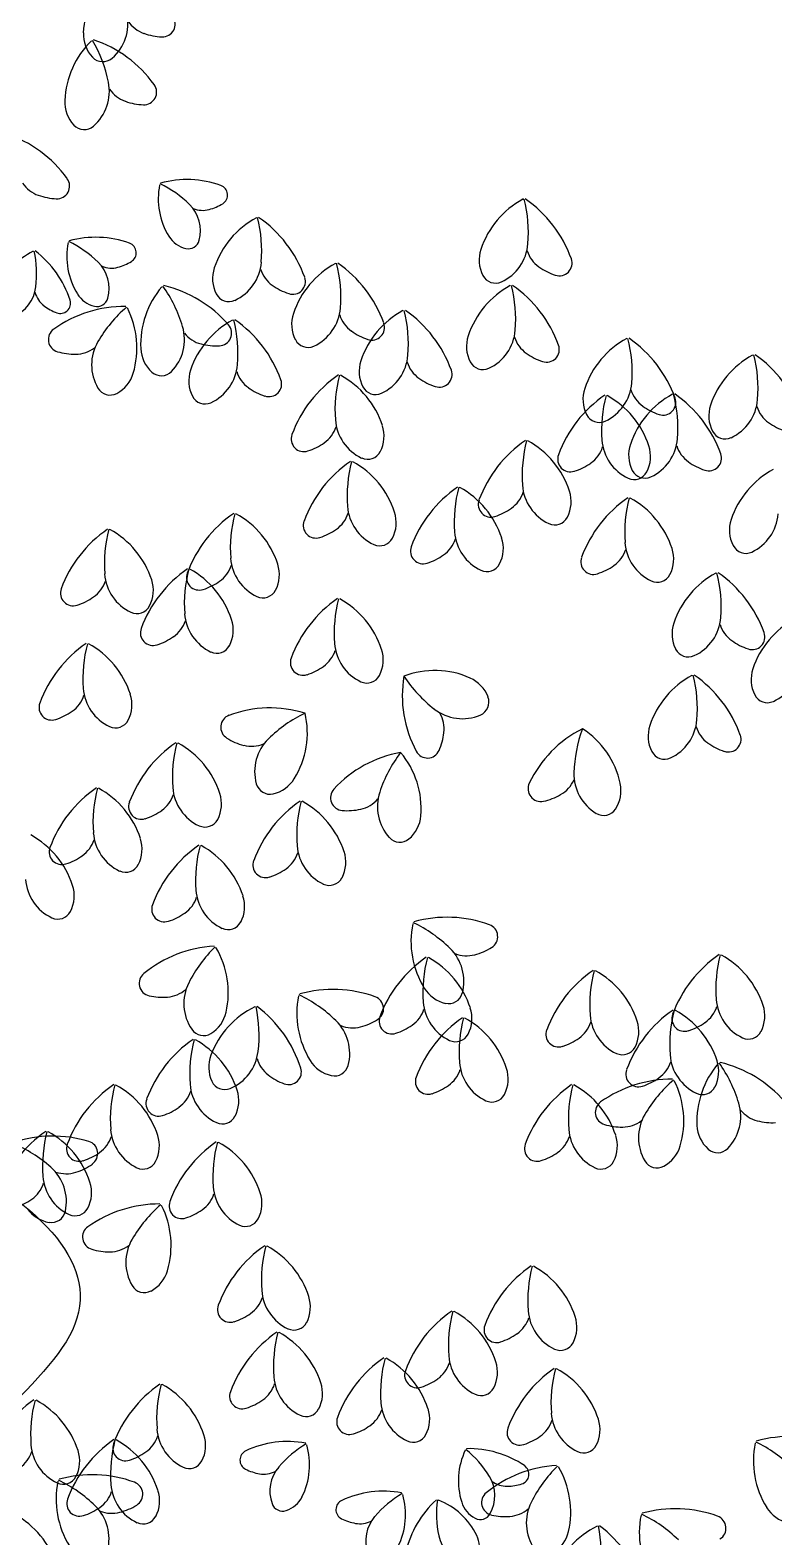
# Model space of a CAD drawing. Header units: millimetres. Extents: x 87938 to 265635, y 330093 to 434310.
# Drawn here: x 134817 to 135517, y 387982 to 389398 of the extents above; entities that cross this region are included whole.
import ezdxf

# ---------------------------------------------------------------- set-up
doc = ezdxf.new("R2010")
doc.units = ezdxf.units.MM

# ---------------------------------------------------------------- blocks, each defined once
blk = doc.blocks.new('A$C375B4AEE')
for centre, radius, start, end in [((6479.9, 7869.1), 83.7, 134.4245, 177.5723), ((6394.9, 7881.4), 43.4, 310.9819, 11.3604), ((6463.1, 7899.9), 29.6, 213.7834, 250.6231), ((6470.9, 7880.7), 11.9, 267.0755, 36.0051), ((6462.5, 7805.3), 83.7, 134.4245, 177.5723), ((6428.1, 7871.3), 31.8, 177.5723, 222.9878), ((6295.6, 7801.1), 126.8, 11.3604, 30.4932), ((6368.2, 7755), 117.2, 36.0049, 71.2807), ((6472.8, 7927.6), 58.9, 250.6231, 267.5103), ((6414.6, 7858.7), 13.3, 222.9877, 310.982), ((6377.4, 7817.6), 43.4, 310.9819, 11.3604), ((6445.6, 7836.1), 29.6, 213.7834, 250.6231), ((6453.4, 7816.8), 11.9, 267.0755, 36.0051), ((6410.6, 7807.5), 31.8, 177.5723, 222.9878), ((6455.4, 7863.7), 58.9, 250.6231, 267.5103), ((6286.4, 7666.6), 117.2, 36.0049, 71.2807), ((6397.1, 7794.9), 13.3, 222.9877, 310.982), ((6371.5, 7728.4), 11.9, 267.0755, 36.0051), ((6493.9, 7640.8), 93.8, 70.1507, 105.4264), ((6363.8, 7747.7), 29.6, 213.7834, 250.6231), ((6373.5, 7775.4), 58.9, 250.6231, 267.5103), ((6533.7, 7716.4), 66.9, 168.5702, 211.718), ((6425.1, 7638.8), 101.5, 45.5062, 64.6389), ((6522.5, 7720), 9.54, 301.2212, 70.1508), ((6471.8, 7686.4), 34.7, 345.1277, 45.5062), ((6508.7, 7729.3), 23.7, 247.9292, 284.7688), ((6502.7, 7752), 47.1, 284.7688, 301.656), ((6849.7, 7642.4), 83.7, 118.3445, 161.4924), ((6688.3, 7684.6), 126.8, 355.2804, 14.4133), ((6745.3, 7620.1), 117.2, 19.925, 55.2007), ((6598.9, 7625), 83.7, 118.3445, 161.4924), ((6437.4, 7667.3), 126.8, 355.2804, 14.4133), ((6494.4, 7602.8), 117.2, 19.925, 55.2007), ((6408, 7586.5), 93.8, 70.1507, 105.4264), ((6498.4, 7694.6), 25.4, 211.718, 257.1334), ((6495.1, 7680.2), 10.7, 257.1336, 345.1276), ((6378.7, 7607.1), 66.9, 116.1314, 159.2792), ((6250.9, 7645.9), 101.5, 353.0673, 12.2001), ((6294.5, 7592.6), 93.8, 17.7117, 52.9875), ((6447.7, 7662.2), 66.9, 168.5702, 211.718), ((6339.1, 7584.5), 101.5, 45.5062, 64.6389), ((6436.6, 7665.7), 9.54, 301.2212, 70.1508), ((6800.5, 7658.8), 31.8, 161.4923, 206.9078), ((6771.4, 7677.7), 43.4, 294.9021, 355.2806), ((6842.1, 7676.6), 29.6, 197.7032, 234.5432), ((6385.9, 7632.1), 34.7, 345.1277, 45.5062), ((6422.8, 7675), 23.7, 247.9292, 284.7688), ((6416.8, 7697.7), 47.1, 284.7688, 301.656), ((6549.7, 7641.5), 31.8, 161.4923, 206.9078), ((6520.6, 7660.4), 43.4, 294.9021, 355.2806), ((6591.3, 7659.3), 29.6, 197.7032, 234.5433), ((6673.3, 7582), 83.7, 118.3445, 161.4924), ((6511.8, 7624.3), 126.8, 355.2804, 14.4133), ((6568.8, 7559.8), 117.2, 19.925, 55.2007), ((6859.1, 7700.5), 58.9, 234.5432, 251.4303), ((6844.3, 7656), 11.9, 250.9955, 19.9246), ((6368.1, 7560.6), 126.8, 16.4517, 35.5845), ((6444.6, 7521), 117.2, 41.0962, 76.3719), ((6608.3, 7683.2), 58.9, 234.5432, 251.4304), ((6593.4, 7638.6), 11.9, 250.9955, 19.9245), ((6837.8, 7561.2), 83.7, 118.3445, 161.4924), ((6784.1, 7650.5), 13.3, 206.908, 294.9021), ((6676.3, 7603.4), 126.8, 355.2804, 14.4133), ((6733.3, 7538.9), 117.2, 19.925, 55.2007), ((6317.2, 7637.8), 34.7, 292.6888, 353.0673), ((6373.7, 7634.8), 23.7, 195.4903, 232.3299), ((6374.7, 7618.2), 9.54, 248.7821, 17.7116), ((6412.4, 7640.3), 25.4, 211.718, 257.1334), ((6409.1, 7625.9), 10.7, 257.1336, 345.1276), ((6533.9, 7579.5), 83.7, 139.5158, 182.6636), ((6533.2, 7633.2), 13.3, 206.908, 294.9021), ((6388, 7653.3), 47.1, 232.33, 249.2172), ((6435.9, 7498.2), 117.2, 89.873, 125.1487), ((6519.6, 7518.4), 126.8, 130.6604, 149.7931), ((6363, 7576.2), 83.7, 343.5813, 26.7291), ((6624.1, 7598.5), 31.8, 161.4923, 206.9078), ((6595, 7617.4), 43.4, 294.9021, 355.2806), ((6665.7, 7616.3), 29.6, 197.7032, 234.5432), ((6736.8, 7537.7), 83.7, 118.3445, 161.4924), ((6575.4, 7579.9), 126.8, 355.2804, 14.4133), ((6632.4, 7515.4), 117.2, 19.925, 55.2007), ((6375.3, 7584.2), 11.9, 125.1483, 254.0782), ((6448.1, 7584.2), 43.4, 316.0732, 16.4517), ((6576.5, 7528.8), 83.7, 118.3446, 161.4923), ((6523.9, 7590.2), 11.9, 272.1665, 41.0962), ((6415, 7571), 126.8, 355.2804, 14.4133), ((6472, 7506.5), 117.2, 19.925, 55.2007), ((6682.7, 7640.2), 58.9, 234.5432, 251.4303), ((6667.8, 7595.6), 11.9, 250.9955, 19.9246), ((6759.5, 7596.5), 43.4, 294.9021, 355.2806), ((6447.5, 7560.4), 43.4, 149.7932, 210.1718), ((6514.4, 7608.7), 29.6, 218.8746, 255.7143), ((6521.7, 7637.1), 58.9, 255.7144, 272.6015), ((6607.7, 7590.1), 13.3, 206.908, 294.9021), ((6788.6, 7577.6), 31.8, 161.4923, 206.9078), ((6830.2, 7595.4), 29.6, 197.7032, 234.5432), ((6832.3, 7574.8), 11.9, 250.9955, 19.9246), ((6947.4, 7511.5), 83.7, 118.3446, 161.4923), ((6785.9, 7553.7), 126.8, 355.2804, 14.4133), ((6842.9, 7489.2), 117.2, 19.925, 55.2007), ((6388.6, 7629.3), 58.9, 253.6434, 270.5305), ((6388.9, 7600), 29.6, 270.5305, 307.3702), ((6482.1, 7577.1), 31.8, 182.6635, 228.079), ((6687.6, 7554.1), 31.8, 161.4923, 206.9078), ((6658.5, 7573), 43.4, 294.902, 355.2806), ((6847.2, 7619.3), 58.9, 234.5432, 251.4303), ((7065.8, 7495.9), 83.7, 118.3446, 161.4923), ((6904.4, 7538.2), 126.8, 355.2805, 14.4133), ((6961.4, 7473.7), 117.2, 19.925, 55.2007), ((6412.8, 7561.6), 31.8, 298.1659, 343.5814), ((6469.8, 7563.4), 13.3, 228.0789, 316.0734), ((6527.3, 7545.3), 31.8, 161.4923, 206.9078), ((6498.1, 7564.2), 43.4, 294.902, 355.2806), ((6568.8, 7563.1), 29.6, 197.7032, 234.5433), ((6702.5, 7454.2), 117.2, 124.41, 159.6857), ((6759.9, 7518.3), 126.8, 165.1973, 184.3302), ((6598.2, 7477.2), 83.7, 18.1183, 61.2661), ((6729.2, 7571.9), 29.6, 197.7032, 234.5433), ((6731.4, 7551.3), 11.9, 250.9955, 19.9246), ((6772.2, 7569.3), 13.3, 206.908, 294.9021), ((6421.5, 7545.3), 13.3, 210.1714, 298.166), ((6585.8, 7586.9), 58.9, 234.5432, 251.4304), ((6571, 7542.4), 11.9, 250.9955, 19.9245), ((6671.2, 7545.8), 13.3, 206.908, 294.9021), ((6746.2, 7595.8), 58.9, 234.5432, 251.4303), ((6898.2, 7528), 31.8, 161.4923, 206.9078), ((6869.1, 7546.9), 43.4, 294.902, 355.2806), ((6939.8, 7545.8), 29.6, 197.7032, 234.5431), ((6510.8, 7536.9), 13.3, 206.908, 294.9021), ((6953.2, 7435.2), 117.2, 124.4099, 159.6857), ((7010.7, 7499.3), 126.8, 165.1974, 184.3302), ((6848.9, 7458.1), 83.7, 18.1183, 61.2661), ((6990.4, 7459.1), 83.7, 118.3446, 161.4923), ((6956.8, 7569.6), 58.9, 234.5431, 251.4303), ((6941.9, 7525.1), 11.9, 250.9955, 19.9253), ((6828.9, 7501.3), 126.8, 355.2805, 14.4133), ((6885.9, 7436.8), 117.2, 19.925, 55.2007), ((7016.6, 7512.4), 31.8, 161.4923, 206.9078), ((6987.5, 7531.3), 43.4, 294.902, 355.2806), ((7058.2, 7530.2), 29.6, 197.7035, 234.5431), ((6676.7, 7512), 43.4, 184.3302, 244.7087), ((6881.7, 7519.6), 13.3, 206.908, 294.9021), ((6603.8, 7490.7), 11.9, 159.6854, 288.6153), ((6606, 7511.4), 29.6, 305.0674, 341.9073), ((6647.5, 7493.3), 31.8, 332.7028, 18.1184), ((7000.2, 7504.1), 13.3, 206.908, 294.9021), ((7075.2, 7554.1), 58.9, 234.5431, 251.4304), ((6589.2, 7535.4), 58.9, 288.1803, 305.0675), ((6663.9, 7484.9), 13.3, 244.7085, 332.7027), ((6878.5, 7392.7), 117.2, 124.4099, 159.6857), ((6936, 7456.8), 126.8, 165.1974, 184.3302), ((6774.2, 7415.6), 83.7, 18.1183, 61.2661), ((6856.8, 7492.4), 29.6, 305.0674, 341.9073), ((6927.5, 7493), 43.4, 184.3302, 244.7087), ((6941.2, 7475.6), 31.8, 161.4923, 206.9078), ((6898.2, 7474.3), 31.8, 332.7028, 18.1184), ((6912.1, 7494.5), 43.4, 294.902, 355.2806), ((6982.8, 7493.4), 29.6, 197.7035, 234.5431), ((6713.9, 7372.9), 117.2, 124.4099, 159.6857), ((6771.3, 7437), 126.8, 165.1974, 184.3302), ((6609.6, 7395.9), 83.7, 18.1183, 61.2661), ((6854.5, 7471.7), 11.9, 159.6854, 288.6153), ((6839.9, 7516.3), 58.9, 288.1803, 305.0675), ((6999.8, 7517.2), 58.9, 234.5431, 251.4304), ((6984.9, 7472.7), 11.9, 250.9955, 19.9253), ((6914.6, 7465.8), 13.3, 244.7085, 332.7027), ((6924.7, 7467.2), 13.3, 206.908, 294.9021), ((7085.2, 7388.4), 83.7, 118.3446, 161.4923), ((6814.7, 7348.7), 117.2, 124.4099, 159.6857), ((6872.1, 7412.9), 126.8, 165.1974, 184.3302), ((6710.4, 7371.7), 83.7, 18.1183, 61.2661), ((6782.1, 7449.9), 29.6, 305.0674, 341.9073), ((6852.7, 7450.5), 43.4, 184.3302, 244.7087), ((6823.5, 7431.8), 31.8, 332.7028, 18.1184), ((6688.1, 7430.7), 43.4, 184.3302, 244.7087), ((6658.9, 7412), 31.8, 332.7028, 18.1184), ((6779.8, 7429.2), 11.9, 159.6854, 288.6153), ((6765.2, 7473.8), 58.9, 288.1803, 305.0675), ((6975, 7338.8), 117.2, 124.4099, 159.6857), ((7032.5, 7402.9), 126.8, 165.1974, 184.3302), ((6870.7, 7361.7), 83.7, 18.1183, 61.2661), ((6604, 7324), 117.2, 124.4099, 159.6857), ((6661.4, 7388.1), 126.8, 165.1974, 184.3302), ((6499.7, 7347), 83.7, 18.1183, 61.2661), ((6615.1, 7409.5), 11.9, 159.6854, 288.6153), ((6617.4, 7430.1), 29.6, 305.0674, 341.9073), ((6839.9, 7423.3), 13.3, 244.7085, 332.7027), ((7036, 7404.9), 31.8, 161.4923, 206.9078), ((7006.9, 7423.8), 43.4, 294.902, 355.2806), ((6485.4, 7309.2), 117.2, 124.4099, 159.6857), ((6542.9, 7373.4), 126.8, 165.1974, 184.3302), ((6381.1, 7332.2), 83.7, 18.1183, 61.2661), ((6600.6, 7454.1), 58.9, 288.1803, 305.0675), ((6675.3, 7403.6), 13.3, 244.7085, 332.7027), ((6718.2, 7405.9), 29.6, 305.0674, 341.9073), ((6788.9, 7406.6), 43.4, 184.3302, 244.7087), ((6759.7, 7387.8), 31.8, 332.7028, 18.1184), ((6716, 7385.3), 11.9, 159.6854, 288.6153), ((6701.4, 7429.9), 58.9, 288.1803, 305.0675), ((6876.3, 7375.3), 11.9, 159.6854, 288.6153), ((6878.6, 7396), 29.6, 305.0674, 341.9073), ((6949.2, 7396.6), 43.4, 184.3302, 244.7087), ((6920, 7377.9), 31.8, 332.7028, 18.1184), ((7019.6, 7396.5), 13.3, 206.908, 294.9021), ((6560.6, 7271.9), 117.2, 124.4099, 159.6857), ((6618.1, 7336), 126.8, 165.1974, 184.3302), ((6456.3, 7294.9), 83.7, 18.1183, 61.2661), ((6507.5, 7381.2), 29.6, 305.0674, 341.9073), ((6578.2, 7381.8), 43.4, 184.3302, 244.7087), ((6549, 7363.1), 31.8, 332.7028, 18.1184), ((6776.1, 7379.4), 13.3, 244.7085, 332.7027), ((6861.7, 7420), 58.9, 288.1803, 305.0675), ((6389, 7366.4), 29.6, 305.0674, 341.9073), ((6459.6, 7367.1), 43.4, 184.3302, 244.7086), ((6430.4, 7348.4), 31.8, 332.7028, 18.1184), ((6505.2, 7360.6), 11.9, 159.6854, 288.6153), ((6490.7, 7405.2), 58.9, 288.1803, 305.0675), ((6936.4, 7369.4), 13.3, 244.7085, 332.7027), ((7031.2, 7291), 83.7, 118.3446, 161.4923), ((6869.7, 7333.3), 126.8, 355.2805, 14.4133), ((6926.7, 7268.8), 117.2, 19.925, 55.2007), ((6386.7, 7345.8), 11.9, 159.6855, 288.6153), ((6372.1, 7390.4), 58.9, 288.1803, 305.0675), ((6565.4, 7354.7), 13.3, 244.7085, 332.7027), ((6701.7, 7244), 117.2, 124.4099, 159.6857), ((6759.1, 7308.1), 126.8, 165.1974, 184.3302), ((6597.4, 7266.9), 83.7, 18.1183, 61.2661), ((6446.8, 7339.9), 13.3, 244.7086, 332.7027), ((6534.9, 7329.7), 43.4, 184.3302, 244.7087), ((6952.9, 7326.4), 43.4, 294.902, 355.2806), ((6461.9, 7308.5), 11.9, 159.6854, 288.6153), ((6464.2, 7329.1), 29.6, 305.0674, 341.9073), ((6505.6, 7311), 31.8, 332.7028, 18.1184), ((6982, 7307.5), 31.8, 161.4923, 206.9078), ((7023.6, 7325.3), 29.6, 197.7035, 234.5431), ((7025.7, 7304.6), 11.9, 250.9955, 19.9253), ((7105.6, 7248), 83.7, 118.3446, 161.4923), ((6465.3, 7201.8), 117.2, 124.4099, 159.6857), ((6522.7, 7265.9), 126.8, 165.1974, 184.3302), ((6361, 7224.8), 83.7, 18.1183, 61.2661), ((6447.3, 7353.1), 58.9, 288.1803, 305.0675), ((6522, 7302.6), 13.3, 244.7085, 332.7027), ((6675.9, 7301.8), 43.4, 184.3302, 244.7087), ((7040.6, 7349.2), 58.9, 234.5431, 251.4304), ((6603, 7280.5), 11.9, 159.6854, 288.6153), ((6605.2, 7301.2), 29.6, 305.0674, 341.9073), ((6646.7, 7283.1), 31.8, 332.7028, 18.1184), ((6965.5, 7299.2), 13.3, 206.908, 294.9021), ((6588.4, 7325.1), 58.9, 288.1803, 305.0675), ((6663.1, 7274.6), 13.3, 244.7085, 332.7027), ((6806.3, 7249.4), 109.9, 170.3912, 208.3763), ((6727, 7191.7), 81.4, 65.9099, 110.9773), ((6803.9, 7337.3), 126.8, 213.299, 232.4318), ((6747.4, 7236.9), 31.8, 20.8044, 66.2198), ((7008.7, 7194.8), 83.7, 118.3446, 161.4923), ((6847.3, 7237), 126.8, 355.2805, 14.4133), ((6904.3, 7172.5), 117.2, 19.925, 55.2007), ((7056.4, 7264.5), 31.8, 161.4923, 206.9078), ((7027.3, 7283.4), 43.4, 294.902, 355.2806), ((6439.5, 7259.6), 43.4, 184.3302, 244.7086), ((6366.5, 7238.4), 11.9, 159.6855, 288.6153), ((6368.8, 7259), 29.6, 305.0674, 341.9073), ((6410.3, 7240.9), 31.8, 332.7028, 18.1184), ((6572, 7128), 109.9, 72.5928, 110.578), ((6764.6, 7243.5), 13.3, 292.8101, 20.8043), ((7039.9, 7256.1), 13.3, 206.908, 294.9021), ((6352, 7283), 58.9, 288.1803, 305.0675), ((6426.7, 7232.5), 13.3, 244.7086, 332.7027), ((6537.5, 7219.8), 11.9, 109.9888, 238.9185), ((6659.5, 7118.5), 126.8, 115.5007, 134.6335), ((6525.7, 7214.4), 81.4, 328.1116, 13.179), ((6753, 7271.2), 43.4, 232.4317, 292.8103), ((6706.2, 7218.2), 29.6, 353.1691, 30.0088), ((6930.4, 7230.2), 43.4, 294.902, 355.2806), ((6562.1, 7259.7), 58.9, 238.4836, 255.3708), ((6677.1, 7221.6), 58.9, 336.2819, 353.1691), ((6915.2, 7120), 109.9, 116.6368, 154.6219), ((6984.7, 7173.9), 126.8, 159.5446, 178.6774), ((6821.9, 7149.9), 81.4, 12.1555, 57.2229), ((6959.5, 7211.3), 31.8, 161.4923, 206.9078), ((7001.1, 7229.1), 29.6, 197.7035, 234.5431), ((7003.3, 7208.4), 11.9, 250.9955, 19.9253), ((6549.5, 7108.5), 117.2, 124.4099, 159.6857), ((6606.9, 7172.6), 126.8, 165.1974, 184.3302), ((6445.2, 7131.5), 83.7, 18.1183, 61.2661), ((6554.7, 7231.4), 29.6, 255.3708, 292.2105), ((6600.9, 7177.9), 43.4, 134.6334, 195.0119), ((6713.4, 7087.6), 109.9, 99.7313, 137.7165), ((6795.6, 7119), 126.8, 142.6392, 161.7719), ((6632.8, 7143.3), 81.4, 355.25, 40.3175), ((6720.1, 7202.7), 11.9, 207.7871, 336.7168), ((6943.1, 7202.9), 13.3, 206.908, 294.9021), ((7018.1, 7252.9), 58.9, 234.5431, 251.4304), ((6567.7, 7188.1), 31.8, 283.0061, 328.4215), ((6826.6, 7161.9), 11.9, 154.0327, 282.9624), ((6830.9, 7182.2), 29.6, 299.4147, 336.2544), ((6901.3, 7175.9), 43.4, 178.6773, 239.0559), ((6870.4, 7160.1), 31.8, 327.05, 12.4654), ((6474.8, 7066), 117.2, 124.4099, 159.6857), ((6532.2, 7130.1), 126.8, 165.1974, 184.3302), ((6370.5, 7089), 83.7, 18.1183, 61.2661), ((6453, 7165.7), 29.6, 305.0674, 341.9073), ((6523.7, 7166.3), 43.4, 184.3302, 244.7087), ((6494.5, 7147.6), 31.8, 332.7028, 18.1184), ((6571.9, 7170.1), 13.3, 195.0118, 283.006), ((6640.8, 7153.4), 11.9, 137.1272, 266.057), ((6716.4, 7145.1), 43.4, 161.7718, 222.1504), ((6816.5, 7207.7), 58.9, 282.5275, 299.4147), ((6450.8, 7145.1), 11.9, 159.6855, 288.6153), ((6436.2, 7189.7), 58.9, 288.1803, 305.0675), ((6666.5, 7053.7), 117.2, 124.4099, 159.6857), ((6723.9, 7117.9), 126.8, 165.1974, 184.3302), ((6562.1, 7076.7), 83.7, 18.1183, 61.2661), ((6644.5, 7200.2), 58.9, 265.6221, 282.5093), ((6650.9, 7171.6), 29.6, 282.5092, 319.349), ((6885.9, 7150.1), 13.3, 239.0557, 327.0499), ((6510.9, 7139.2), 13.3, 244.7085, 332.7027), ((6682.2, 7139), 31.8, 310.1445, 355.5599), ((6306.6, 7045.1), 83.7, 18.1183, 61.2661), ((6378.3, 7123.2), 29.6, 305.0674, 341.9073), ((6449, 7123.8), 43.4, 184.3302, 244.7086), ((6419.8, 7105.1), 31.8, 332.7028, 18.1184), ((6694.1, 7124.9), 13.3, 222.1502, 310.1444), ((6376, 7102.6), 11.9, 159.6855, 288.6153), ((6361.5, 7147.2), 58.9, 288.1803, 305.0675), ((6571.3, 7012.1), 117.2, 124.4099, 159.6857), ((6628.7, 7076.2), 126.8, 165.1974, 184.3302), ((6467, 7035.1), 83.7, 18.1183, 61.2661), ((6570, 7110.9), 29.6, 305.0674, 341.9073), ((6640.7, 7111.6), 43.4, 184.3302, 244.7087), ((6611.5, 7092.9), 31.8, 332.7028, 18.1184), ((6436.2, 7096.7), 13.3, 244.7086, 332.7027), ((6567.7, 7090.3), 11.9, 159.6854, 288.6153), ((6553.2, 7134.9), 58.9, 288.1803, 305.0675), ((6385.2, 7079.9), 43.4, 184.3302, 244.7086), ((6356, 7061.2), 31.8, 332.7028, 18.1184), ((6627.8, 7084.4), 13.3, 244.7085, 332.7027), ((6474.8, 7069.3), 29.6, 305.0674, 341.9073), ((6545.5, 7069.9), 43.4, 184.3302, 244.7087), ((6516.3, 7051.2), 31.8, 332.7028, 18.1184), ((6372.3, 7052.7), 13.3, 244.7086, 332.7027), ((6472.5, 7048.7), 11.9, 159.6854, 288.6153), ((6458, 7093.3), 58.9, 288.1803, 305.0675), ((6738.6, 6923.9), 117.2, 70.1506, 105.4264), ((6532.7, 7042.8), 13.3, 244.7085, 332.7027), ((6788.3, 7018.5), 83.7, 168.5702, 211.718), ((6652.5, 6921.4), 126.8, 45.5061, 64.6389), ((6774.3, 7022.9), 11.9, 301.2209, 70.1506), ((6526.9, 6897.1), 117.2, 93.6396, 128.9153), ((6609, 6922.8), 126.8, 134.4271, 153.5598), ((6449, 6970.2), 83.7, 347.348, 30.4957), ((6711, 6980.9), 43.4, 345.1278, 45.5062), ((6749.6, 7062.9), 58.9, 284.7688, 301.656), ((6785.2, 6906.8), 117.2, 124.4099, 159.6857), ((6842.6, 6970.9), 126.8, 165.1974, 184.3302), ((6680.9, 6929.8), 83.7, 18.1183, 61.2661), ((6757.1, 7034.5), 29.6, 247.9291, 284.7688), ((7060.7, 6909.3), 117.2, 124.4099, 159.6857), ((7118.2, 6973.4), 126.8, 165.1974, 184.3302), ((6956.4, 6932.2), 83.7, 18.1183, 61.2661), ((6460.7, 6979), 11.9, 128.9154, 257.845), ((6942.2, 6894.5), 117.2, 124.4099, 159.6857), ((6999.6, 6958.6), 126.8, 165.1974, 184.3302), ((6837.9, 6917.5), 83.7, 18.1183, 61.2661), ((6473.3, 6995.6), 29.6, 274.2972, 311.137), ((6534.3, 6960), 43.4, 153.5598, 213.9382), ((6631.2, 6856.1), 117.2, 70.1506, 105.4264), ((6744.2, 6991.2), 31.8, 211.718, 257.1335), ((6740, 6973.2), 13.3, 257.1335, 345.1277), ((6471.1, 7024.8), 58.9, 257.41, 274.2972), ((6594.6, 6881.8), 83.7, 116.1313, 159.2791), ((6434.9, 6930.3), 126.8, 353.0673, 12.2001), ((6489.3, 6863.6), 117.2, 17.7118, 52.9875), ((6680.9, 6950.6), 83.7, 168.5702, 211.718), ((6545.1, 6853.5), 126.8, 45.5061, 64.6389), ((6666.9, 6955.1), 11.9, 301.221, 70.1506), ((6688.7, 6964), 29.6, 305.0674, 341.9073), ((6759.4, 6964.6), 43.4, 184.3302, 244.7087), ((6730.2, 6945.9), 31.8, 332.7028, 18.1184), ((6964.3, 6966.5), 29.6, 305.0674, 341.9073), ((7035, 6967.1), 43.4, 184.3302, 244.7087), ((7005.7, 6948.4), 31.8, 332.7028, 18.1184), ((6499.6, 6958.8), 31.8, 301.9325, 347.348), ((6603.6, 6913), 43.4, 345.1278, 45.5062), ((6642.2, 6995), 58.9, 284.7688, 301.656), ((6686.5, 6943.3), 11.9, 159.6854, 288.6153), ((6819.3, 6850), 117.2, 124.4099, 159.6857), ((6876.7, 6914.2), 126.8, 165.1974, 184.3302), ((6715, 6873), 83.7, 18.1183, 61.2661), ((6845.7, 6951.7), 29.6, 305.0674, 341.9073), ((6916.4, 6952.3), 43.4, 184.3302, 244.7087), ((7017.4, 6857.2), 117.2, 124.4099, 159.6857), ((6887.2, 6933.6), 31.8, 332.7028, 18.1184), ((7074.8, 6921.3), 126.8, 165.1974, 184.3302), ((6962, 6945.8), 11.9, 159.6854, 288.6153), ((6913.1, 6880.1), 83.7, 18.1183, 61.2661), ((6947.4, 6990.4), 58.9, 288.1803, 305.0675), ((6565.8, 6829.6), 117.2, 124.4099, 159.6857), ((6623.2, 6893.7), 126.8, 165.1974, 184.3302), ((6509.4, 6943.2), 13.3, 213.9383, 301.9326), ((6649.7, 6966.7), 29.6, 247.9291, 284.7688), ((6671.9, 6988), 58.9, 288.1803, 305.0675), ((6746.6, 6937.4), 13.3, 244.7085, 332.7027), ((6843.4, 6931.1), 11.9, 159.6854, 288.6153), ((6828.9, 6975.7), 58.9, 288.1803, 305.0675), ((7022.1, 6939.9), 13.3, 244.7085, 332.7027), ((6461.5, 6852.5), 83.7, 18.1183, 61.2661), ((6517.7, 6920.2), 43.4, 292.6888, 353.0673), ((6903.6, 6925.2), 13.3, 244.7085, 332.7027), ((6546.1, 6900.2), 31.8, 159.2792, 204.6947), ((6588.3, 6916.4), 29.6, 195.4901, 232.33), ((6589.6, 6895.7), 11.9, 248.7823, 17.712), ((6636.7, 6923.3), 31.8, 211.718, 257.1335), ((6632.6, 6905.3), 13.3, 257.1335, 345.1277), ((6722.8, 6907.2), 29.6, 305.0674, 341.9073), ((6793.5, 6907.9), 43.4, 184.3302, 244.7087), ((6764.3, 6889.2), 31.8, 332.7028, 18.1184), ((6918.6, 6893.7), 11.9, 159.6854, 288.6153), ((6920.9, 6914.4), 29.6, 305.0674, 341.9073), ((6991.6, 6915), 43.4, 184.3302, 244.7087), ((7057.3, 6849.3), 83.7, 139.5158, 182.6636), ((6962.4, 6896.3), 31.8, 332.7028, 18.1184), ((6891.4, 6830.4), 126.8, 16.4517, 35.5845), ((6967.9, 6790.8), 117.2, 41.0962, 76.3719), ((6491.1, 6787.1), 117.2, 124.4099, 159.6857), ((6548.5, 6851.2), 126.8, 165.1974, 184.3302), ((6540, 6887.4), 43.4, 184.3302, 244.7087), ((6529.3, 6892.5), 13.3, 204.6945, 292.6888), ((6606.2, 6939.6), 58.9, 232.3299, 249.2171), ((6720.6, 6886.6), 11.9, 159.6854, 288.6153), ((6922, 6787.1), 117.2, 124.4099, 159.6857), ((6979.5, 6851.2), 126.8, 165.1974, 184.3302), ((6950.5, 6771.7), 117.2, 89.873, 125.1487), ((6904.1, 6938.3), 58.9, 288.1803, 305.0675), ((7034.2, 6791.9), 126.8, 130.6604, 149.7932), ((6877.6, 6849.8), 83.7, 343.5813, 26.7291), ((6386.8, 6810), 83.7, 18.1183, 61.2661), ((6467.1, 6866.1), 11.9, 159.6854, 288.6153), ((6469.3, 6886.8), 29.6, 305.0674, 341.9073), ((6510.8, 6868.7), 31.8, 332.7028, 18.1184), ((6706, 6931.2), 58.9, 288.1803, 305.0675), ((6780.7, 6880.7), 13.3, 244.7085, 332.7027), ((6817.7, 6810.1), 83.7, 18.1183, 61.2661), ((6978.8, 6887.8), 13.3, 244.7085, 332.7027), ((6452.5, 6910.7), 58.9, 288.1803, 305.0675), ((6889.9, 6857.8), 11.9, 125.1488, 254.0784), ((6962.1, 6833.9), 43.4, 149.7932, 210.1716), ((6971.5, 6854), 43.4, 316.0732, 16.4518), ((7037.8, 6878.5), 29.6, 218.8747, 255.7144), ((6465.3, 6844.9), 43.4, 184.3302, 244.7086), ((6527.2, 6860.2), 13.3, 244.7085, 332.7027), ((6896.3, 6844.9), 43.4, 184.3302, 244.7087), ((6903.2, 6902.8), 58.9, 253.6433, 270.5305), ((6903.5, 6873.5), 29.6, 270.5305, 307.3702), ((7005.4, 6846.9), 31.8, 182.6636, 228.0789), ((7045, 6906.9), 58.9, 255.7143, 272.6015), ((6427.3, 6743.1), 117.2, 124.4099, 159.6857), ((6281.8, 6711.1), 126.8, 48.5335, 67.6664), ((6367.6, 6718.2), 117.2, 73.1781, 108.4538), ((6484.7, 6807.2), 126.8, 165.1974, 184.3302), ((6322.9, 6766.1), 83.7, 18.1183, 61.2661), ((6392.4, 6823.6), 11.9, 159.6855, 288.6153), ((6398, 6819), 11.9, 304.2488, 73.178), ((6394.6, 6844.3), 29.6, 305.0674, 341.9073), ((6436.1, 6826.2), 31.8, 332.7028, 18.1184), ((6587.6, 6733.2), 117.2, 124.4099, 159.6857), ((6645, 6797.3), 126.8, 165.1974, 184.3302), ((6483.3, 6756.1), 83.7, 18.1183, 61.2661), ((6823.3, 6823.6), 11.9, 159.6854, 288.6153), ((6825.6, 6844.3), 29.6, 305.0674, 341.9073), ((6867, 6826.2), 31.8, 332.7028, 18.1184), ((6377.8, 6868.2), 58.9, 288.1803, 305.0675), ((6808.7, 6868.3), 58.9, 288.1803, 305.0675), ((6927.4, 6835.1), 31.8, 298.1659, 343.5814), ((6993.1, 6833.1), 13.3, 228.079, 316.0733), ((6337, 6773.6), 43.4, 348.155, 48.5335), ((6380.2, 6829.6), 29.6, 250.9565, 287.7963), ((6371.3, 6857.5), 58.9, 287.7962, 304.6835), ((6452.5, 6817.7), 13.3, 244.7086, 332.7027), ((6883.4, 6817.7), 13.3, 244.7085, 332.7027), ((6936.1, 6818.8), 13.3, 210.1714, 298.166), ((6330.8, 6800.3), 29.6, 305.0674, 341.9073), ((6401.5, 6800.9), 43.4, 184.3302, 244.7086), ((6372.3, 6782.2), 31.8, 332.7028, 18.1184), ((6561.8, 6791), 43.4, 184.3302, 244.7087), ((6314, 6824.3), 58.9, 288.1803, 305.0675), ((6468.1, 6654.4), 117.2, 89.873, 125.1487), ((6551.8, 6674.7), 126.8, 130.6604, 149.7932), ((6488.9, 6769.7), 11.9, 159.6854, 288.6153), ((6491.1, 6790.4), 29.6, 305.0674, 341.9073), ((6532.6, 6772.3), 31.8, 332.7028, 18.1184), ((6369.6, 6785.6), 31.8, 214.7455, 260.1608), ((6366.4, 6767.5), 13.3, 260.1609, 348.1551), ((6388.7, 6773.8), 13.3, 244.7086, 332.7027), ((6395.2, 6732.5), 83.7, 343.5813, 26.7291), ((6474.3, 6814.4), 58.9, 288.1803, 305.0675), ((6549, 6763.8), 13.3, 244.7085, 332.7027), ((6407.5, 6740.5), 11.9, 125.1488, 254.0784), ((6420.8, 6785.5), 58.9, 253.6434, 270.5305), ((6421.1, 6756.2), 29.6, 270.5305, 307.3702), ((6479.7, 6716.7), 43.4, 149.7932, 210.1716), ((6633.2, 6635.7), 117.2, 124.4099, 159.6857), ((6690.6, 6699.8), 126.8, 165.1974, 184.3302), ((6528.9, 6658.7), 83.7, 18.1183, 61.2661), ((6445, 6717.8), 31.8, 298.1659, 343.5814), ((6883.9, 6616.7), 117.2, 124.4099, 159.6857), ((6941.3, 6680.8), 126.8, 165.1974, 184.3302), ((6779.6, 6639.7), 83.7, 18.1183, 61.2661), ((6453.7, 6701.6), 13.3, 210.1714, 298.166), ((6607.4, 6693.5), 43.4, 184.3302, 244.7087), ((6534.4, 6672.3), 11.9, 159.6854, 288.6153), ((6536.7, 6692.9), 29.6, 305.0674, 341.9073), ((6578.2, 6674.8), 31.8, 332.7028, 18.1184), ((6858.1, 6674.5), 43.4, 184.3302, 244.7087), ((6519.9, 6716.9), 58.9, 288.1803, 305.0675), ((6594.6, 6666.4), 13.3, 244.7085, 332.7027), ((6809.2, 6574.2), 117.2, 124.4099, 159.6857), ((6866.6, 6638.3), 126.8, 165.1974, 184.3302), ((6704.9, 6597.2), 83.7, 18.1183, 61.2661), ((6785.2, 6653.2), 11.9, 159.6854, 288.6153), ((6787.4, 6673.9), 29.6, 305.0674, 341.9073), ((6828.9, 6655.8), 31.8, 332.7028, 18.1184), ((6644.6, 6554.4), 117.2, 124.4099, 159.6857), ((6702, 6618.6), 126.8, 165.1974, 184.3302), ((6540.2, 6577.4), 83.7, 18.1183, 61.2661), ((6770.6, 6697.9), 58.9, 288.1803, 305.0675), ((6783.4, 6632), 43.4, 184.3302, 244.7087), ((6845.3, 6647.3), 13.3, 244.7085, 332.7027), ((6745.4, 6530.3), 117.2, 124.4099, 159.6857), ((6802.8, 6594.4), 126.8, 165.1974, 184.3302), ((6641, 6553.2), 83.7, 18.1183, 61.2661), ((6710.5, 6610.7), 11.9, 159.6855, 288.6153), ((6712.7, 6631.4), 29.6, 305.0674, 341.9073), ((6754.2, 6613.3), 31.8, 332.7028, 18.1184), ((6905.7, 6520.3), 117.2, 124.4099, 159.6857), ((6963.1, 6584.4), 126.8, 165.1974, 184.3302), ((6801.4, 6543.3), 83.7, 18.1183, 61.2661), ((6534.6, 6505.5), 117.2, 124.4099, 159.6857), ((6592.1, 6569.7), 126.8, 165.1974, 184.3302), ((6430.3, 6528.5), 83.7, 18.1183, 61.2661), ((6548.1, 6611.6), 29.6, 305.0674, 341.9073), ((6618.8, 6612.3), 43.4, 184.3302, 244.7087), ((6589.6, 6593.6), 31.8, 332.7028, 18.1184), ((6695.9, 6655.4), 58.9, 288.1803, 305.0675), ((6416.1, 6490.8), 117.2, 124.4099, 159.6857), ((6473.5, 6554.9), 126.8, 165.1974, 184.3302), ((6311.8, 6513.7), 83.7, 18.1183, 61.2661), ((6545.8, 6591), 11.9, 159.6854, 288.6153), ((6531.3, 6635.6), 58.9, 288.1803, 305.0675), ((6770.6, 6604.8), 13.3, 244.7085, 332.7027), ((6605.9, 6585.1), 13.3, 244.7085, 332.7027), ((6648.9, 6587.4), 29.6, 305.0674, 341.9073), ((6719.6, 6588.1), 43.4, 184.3302, 244.7087), ((6690.4, 6569.4), 31.8, 332.7028, 18.1184), ((6879.9, 6578.1), 43.4, 184.3302, 244.7087), ((6508.9, 6563.3), 43.4, 184.3302, 244.7087), ((6646.6, 6566.8), 11.9, 159.6854, 288.6153), ((6632.1, 6611.4), 58.9, 288.1803, 305.0675), ((6806.9, 6556.8), 11.9, 159.6854, 288.6153), ((6809.2, 6577.5), 29.6, 305.0674, 341.9073), ((6850.7, 6559.4), 31.8, 332.7028, 18.1184), ((6390.3, 6548.6), 43.4, 184.3302, 244.7086), ((6491.3, 6453.4), 117.2, 124.4099, 159.6857), ((6548.7, 6517.5), 126.8, 165.1974, 184.3302), ((6435.9, 6542.1), 11.9, 159.6855, 288.6153), ((6387, 6476.4), 83.7, 18.1183, 61.2661), ((6438.2, 6562.7), 29.6, 305.0674, 341.9073), ((6479.6, 6544.6), 31.8, 332.7028, 18.1184), ((6588.5, 6454.5), 93.8, 79.5426, 114.8184), ((6657.3, 6458.4), 101.5, 120.3301, 139.4629), ((6542.3, 6526.4), 66.9, 333.251, 16.3988), ((6706.8, 6560.9), 13.3, 244.7085, 332.7027), ((6792.4, 6601.5), 58.9, 288.1803, 305.0675), ((6867.1, 6550.9), 13.3, 244.7085, 332.7027), ((7110.5, 6530.3), 83.7, 168.5702, 211.718), ((6974.7, 6433.2), 126.8, 45.5061, 64.6389), ((7060.7, 6435.8), 117.2, 70.1506, 105.4264), ((6319.6, 6548), 29.6, 305.0674, 341.9073), ((6361.1, 6529.9), 31.8, 332.7028, 18.1184), ((6421.3, 6586.7), 58.9, 288.1803, 305.0675), ((6496, 6536.2), 13.3, 244.7085, 332.7027), ((6553.2, 6530.9), 9.54, 114.8185, 243.7481), ((6816.1, 6511.4), 66.9, 154.4733, 197.621), ((6691.8, 6462.5), 101.5, 31.4091, 50.542), ((6759.1, 6447.8), 93.8, 56.0537, 91.3294), ((6377.5, 6521.4), 13.3, 244.7086, 332.7027), ((6404.7, 6399.8), 117.2, 70.1507, 105.4264), ((6570.1, 6564.4), 47.1, 243.313, 260.2002), ((6566.1, 6541.3), 23.7, 260.2002, 297.04), ((6606.5, 6501.8), 34.7, 139.4629, 199.8413), ((6849, 6408.9), 117.2, 93.6396, 128.9153), ((6748.8, 6497.3), 34.7, 331.0306, 31.4092), ((6806.1, 6517.6), 9.54, 287.1241, 56.0538), ((6931.2, 6434.6), 126.8, 134.4271, 153.5598), ((6771.2, 6482.1), 83.7, 347.348, 30.4957), ((6454.4, 6494.3), 83.7, 168.5702, 211.718), ((6318.7, 6397.3), 126.8, 45.5061, 64.639), ((6394.8, 6510.6), 29.6, 305.0674, 341.9073), ((6465.5, 6511.2), 43.4, 184.3302, 244.7086), ((6440.4, 6498.8), 11.9, 301.2209, 70.1507), ((6436.3, 6492.5), 31.8, 332.7028, 18.1184), ((6678.8, 6407.8), 93.8, 79.5426, 114.8184), ((6795, 6530), 23.7, 233.8322, 270.6718), ((6794.7, 6553.4), 47.1, 270.6718, 287.559), ((6392.6, 6490), 11.9, 159.6855, 288.6153), ((6377.1, 6456.8), 43.4, 345.1278, 45.5062), ((6415.7, 6538.7), 58.9, 284.7688, 301.656), ((6583.9, 6493.6), 10.7, 199.8417, 287.8357), ((6579.4, 6507.7), 25.4, 287.8356, 333.251), ((6643.5, 6484.3), 9.54, 114.8185, 243.7482), ((6747.6, 6411.8), 101.5, 120.3301, 139.4629), ((6632.6, 6479.7), 66.9, 333.251, 16.3988), ((6791.3, 6423.7), 93.8, 131.9815, 167.2573), ((6830.1, 6480.6), 101.5, 172.7689, 191.9017), ((6706.2, 6430.9), 66.9, 25.6899, 68.8377), ((6776.5, 6498.9), 25.4, 197.6209, 243.0365), ((6782.9, 6490.9), 11.9, 128.9154, 257.8449), ((6856.5, 6471.8), 43.4, 153.5597, 213.9382), ((6291.6, 6406.3), 83.7, 18.1183, 61.2661), ((6378, 6534.6), 58.9, 288.1803, 305.0675), ((6423.2, 6510.4), 29.6, 247.9291, 284.7688), ((6452.7, 6484.1), 13.3, 244.7086, 332.7027), ((6660.4, 6517.8), 47.1, 243.313, 260.2002), ((6656.4, 6494.7), 23.7, 260.2002, 297.04), ((6696.8, 6455.2), 34.7, 139.4629, 199.8413), ((6769.8, 6485.7), 10.7, 243.0366, 331.0311), ((6793.2, 6536.7), 58.9, 257.41, 274.2972), ((6795.4, 6507.4), 29.6, 274.2972, 311.137), ((7003.1, 6462.5), 83.7, 168.5702, 211.718), ((6867.3, 6365.4), 126.8, 45.5061, 64.6389), ((6953.3, 6367.9), 117.2, 70.1506, 105.4264), ((6989.1, 6466.9), 11.9, 301.2209, 70.1507), ((7066.3, 6503), 31.8, 211.718, 257.1335), ((6764.8, 6466.8), 34.7, 191.9017, 252.2802), ((6743.6, 6448.9), 25.4, 340.2744, 25.6898), ((6916.8, 6393.7), 83.7, 116.1313, 159.2791), ((6821.8, 6470.7), 31.8, 301.9325, 347.348), ((6757, 6442.1), 126.8, 353.0673, 12.2001), ((6811.5, 6375.5), 117.2, 17.7118, 52.9875)]:
    blk.add_arc(centre, radius, start, end)
blk.add_spline([(5888.5, 6971.1), (6386, 6653.1), (6206.9, 6434.4), (6266.6, 6056.8), (6624.8, 6156.1), (6863.6, 6215.8), (7002.9, 6156.1), (6983, 5957.4), (6983, 5619.5), (7301.4, 5579.7), (7341.2, 5500.2), (7500.4, 5540), (7858.6, 5619.5)], degree=3)
blk.add_point((6810, 7716))

msp = doc.modelspace()

# ---------------------------------------------------------------- block references
msp.add_blockref('A$C375B4AEE', (128471, 381523.4))

doc.saveas('drawing.dxf')
